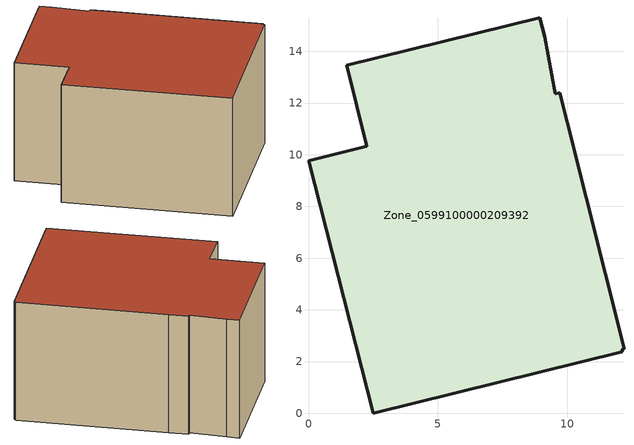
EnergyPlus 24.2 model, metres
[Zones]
Zone_0599100000209392
 floor ground (C_G): 12.13,2.47 12.13,2.38 2.5,0 0,9.78 2.26,10.32 1.48,13.46 8.95,15.3 9.14,14.57 9.55,12.36 9.71,12.4 10.01,11.25 12.21,2.49 z0
 wall outside (C_F): 12.21,2.49 10.01,11.25 9.71,12.4 9.55,12.36 9.14,14.57 8.95,15.3 1.48,13.46 2.26,10.32 0,9.78 2.5,0 12.13,2.38 12.13,2.47 12.21,2.49 z0:7.59
 roof outside (C_R): 12.13,2.47 12.21,2.49 10.01,11.25 9.71,12.4 9.55,12.36 9.14,14.57 8.95,15.3 1.48,13.46 2.26,10.32 0,9.78 2.5,0 12.13,2.38 z7.59
[BUILDING]
Pand.0599100000209392: North Axis=0; Terrain=City; Loads Convergence Tolerance Value=0.04; Temperature Convergence Tolerance Value=0.4; Solar Distribution=FullExterior; Maximum Number of Warmup Days=25; Minimum Number of Warmup Days=1
[Site:Location]
Rotterdam.The.Hague.AP_ZH_NLD Design_Conditions: Latitude=51.96; Longitude=4.45; Time Zone=1; Elevation=-4.5
[SITE:GROUNDTEMPERATURE:BUILDINGSURFACE]
18, 18, 18, 18, 18, 18, 18, 18, 18, 18, 18, 18
[MATERIAL] Thermal Absorptance=0.9; Solar Absorptance=0.7; Visible Absorptance=0.7
Name | Roughness | Thickness | Conductivity | Density | Specific Heat
G.D.1965 | MediumSmooth | 0.15 | 1 | 540 | 1210
F.D.1965 | Rough | 0.3 | 0.857143 | 1920 | 840
R.D.1965 | MediumRough | 0.2 | 0.08 | 1500 | 1000
[CONSTRUCTION]
C_G: G.D.1965
C_F: F.D.1965
C_R: R.D.1965
[ZONE]
Zone_0599100000209392: Type=1; Multiplier=1; Ceiling Height=Autocalculate; Volume=Autocalculate; Floor Area=autocalculate; Part of Total Floor Area=Yes
[ZONEINFILTRATION:DESIGNFLOWRATE]
Infil_Zone_0599100000209392: Zone or ZoneList or Space or SpaceList=Zone_0599100000209392; Schedule=AlwaysOn; Design Flow Rate Calculation Method=Flow/Area; Flow Rate per Floor Area=0.0042; Constant Term Coefficient=1; Temperature Term Coefficient=0; Velocity Term Coefficient=0; Velocity Squared Term Coefficient=0
[HVACTEMPLATE:ZONE:IDEALLOADSAIRSYSTEM]
Zone_0599100000209392: Maximum Heating Supply Air Temperature=50; Minimum Cooling Supply Air Temperature=13; Maximum Heating Supply Air Humidity Ratio=0.0156; Minimum Cooling Supply Air Humidity Ratio=0.0077; Heating Limit=NoLimit; Cooling Limit=NoLimit; Dehumidification Control Type=ConstantSensibleHeatRatio; Cooling Sensible Heat Ratio=0.7; Dehumidification Setpoint=60; Humidification Control Type=None; Humidification Setpoint=30; Outdoor Air Method=None; Outdoor Air Flow Rate per Person=0.00944; Outdoor Air Flow Rate per Zone Floor Area=0; Outdoor Air Flow Rate per Zone=0; Demand Controlled Ventilation Type=None; Outdoor Air Economizer Type=NoEconomizer; Heat Recovery Type=None; Sensible Heat Recovery Effectiveness=0.7; Latent Heat Recovery Effectiveness=0.65
[ZONECONTROL:THERMOSTAT]
ThermostatControl_Zone_0599100000209392: Zone or ZoneList=Zone_0599100000209392; Control Type Schedule=DualSetpointControlType; Control 1=Thermostat_Zone_0599100000209392; Temperature Difference Between Cutout And Setpoint=0
[THERMOSTATSETPOINT:DUALSETPOINT]
Thermostat_Zone_0599100000209392: Heating Setpoint Temperature Schedule=HeatingSetpoint_Zone_0599100000209392; Cooling Setpoint Temperature Schedule=CoolingSetpoint_Zone_0599100000209392
[SCHEDULE:COMPACT]
HeatingSetpoint_Zone_0599100000209392: Through: 12/31, For: AllDays, Until: 24:00, 21
CoolingSetpoint_Zone_0599100000209392: Through: 12/31, For: AllDays, Until: 24:00, 24
DualSetpointControlType: Through: 12/31, For: AllDays, Until: 24:00, 4
AlwaysOn: Through: 12/31, For: AllDays, Until: 24:00, 1
